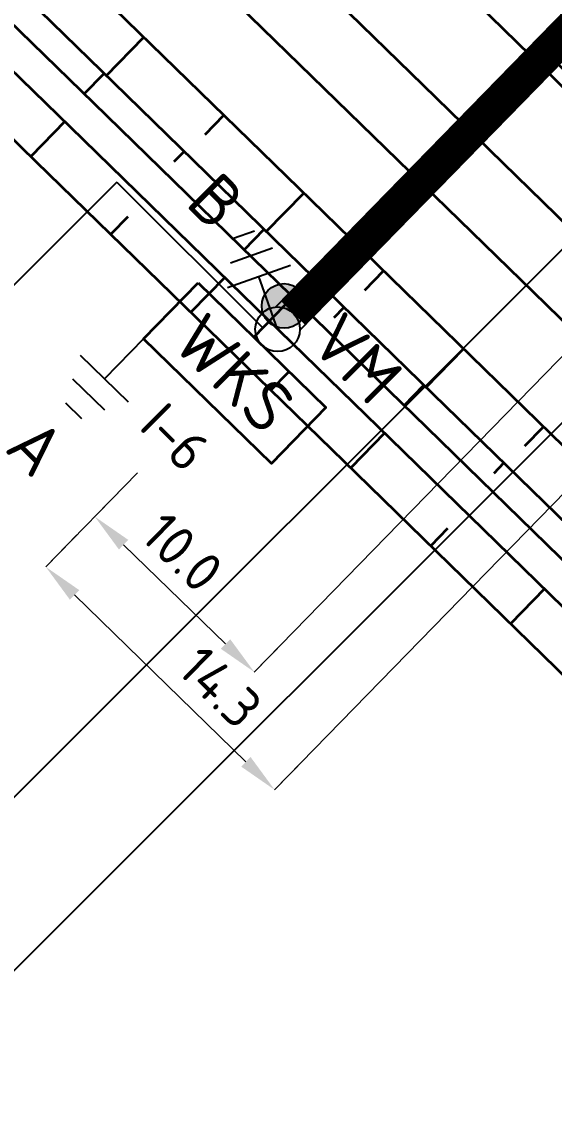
# Model space of a CAD drawing. Header units: metres. Extents: x 134219 to 139178, y 438661 to 444352.
# Drawn here: x 137721.94 to 137745.79, y 439924.39 to 439972.99 of the extents above; entities that cross this region are included whole.
import ezdxf
from ezdxf.enums import TextEntityAlignment as Align

# ---------------------------------------------------------------- set-up
doc = ezdxf.new("R2010")
doc.units = ezdxf.units.M
doc.linetypes.add('13strp', pattern=[4, 1, -3])
doc.layers.get('DEFPOINTS').update_dxf_attribs({"color": 193})
for name, color, linetype, lineweight in [('N-WE-KL-ET_AARDING-S', 7, 'Continuous', 25), ('N-WE-KL-ET_AARDING_AARDELECTRODE-T18', 10, 'Continuous', 18), ('N-WE-KL-ET_AARDING_AARDELECTRODE-T25', 7, 'Continuous', 25), ('N-WE-KL-ET_HULPSTUK_MOF-S', 10, 'Continuous', 25), ('N-WE-KL-ET_LS_OV_KABEL-G', 10, 'KL-LS-OV-N', 35), ('N-WE-KL-ET_LS_OV_KABEL-M', 7, 'Continuous', 18), ('N-WE-KL-ET_LS_OV_KAST-G', 10, 'Continuous', 35), ('N-WE-KL-MONITORING-T18', 1, 'Continuous', 25), ('N-WE-VW-BEWEGWIJZERING_DRAAGCONSTRUCTIE-PORTAAL-S', 10, 'Continuous', 25), ('N-WE-VW-BEWEGWIJZERING_DRAAGCONSTRUCTIE_PORTAAL_POER-S', 7, 'Continuous', 25), ('N-WE-VW-VS-T18', 10, 'Continuous', 18), ('N-WE-VW-VS-T25', 7, 'Continuous', 25), ('Utd-ondergr-nw', 8, '13strp', 35), ('X-XX-AL-AANPIJLING-S', 7, 'Continuous', 25)]:
    doc.layers.add(name, color=color, linetype=linetype, lineweight=lineweight)
doc.layers.add('N-WE-KL-MONITORING-T25', color=2, linetype='Continuous')
doc.styles.add('ISO18', font='NLCS-ISO.ttf')
doc.styles.add('ISO25', font='NLCS-ISO.ttf')
doc.styles.add('NLCS-ISO', font='NLCS-ISO.ttf')
doc.styles.add('NLCS_18', font='NLCS-ISO.ttf', dxfattribs={"height": 1.8})
doc.linetypes.add('KL-LS-OV-N', pattern='A,4,-1,[103,NLCS.SHX,S=0.75,R=0,X=0,Y=0],-1,4,-1.5,["0V",Standard,S=1,R=0,X=0,Y=-0.5],-3', length=14.5)
doc.dimstyles.new('NLCS_t18_pijl_Dimension_l3_h1', dxfattribs={"dimtxt": 1.8, "dimasz": 1.8, "dimexe": 2, "dimexo": 2, "dimgap": 0.7, "dimtad": 1, "dimdec": 1, "dimzin": 0, "dimdsep": 46, "dimtxsty": 'NLCS_18', "dimcen": 2.5, "dimdle": 2, "dimclrd": 256, "dimclre": 256, "dimclrt": 256, "dimadec": 1, "dimazin": 0, "dimtfac": 1, "dimtdec": 1, "dimtofl": 0, "dimtmove": 1, "dimatfit": 0, "dimfxl": 0, "dimtolj": 1, "dimtzin": 0, "dimlwd": 18, "dimlwe": 18, "dimarcsym": 0})

# ---------------------------------------------------------------- blocks, each defined once
blk = doc.blocks.new('SVW-BEWEGWIJZERING_DRAAGCONSTRUCTIE_PORTAAL_ANWB (A2 78.470 HRR)')
for points in [[(-0.075, 0.997), (28.563, 30.373)], [(0.999, -0.05), (29.637, 29.326)]]:
    blk.add_lwpolyline(points)
at = {"ltscale": 10}
blk.add_lwpolyline([(0.698, 0.716, 1.5, 1.5, 0), (28.863, 29.607, 0, 0, 0)], format="xyseb", dxfattribs=at)
blk = doc.blocks.new('SVW-VS_KAST_BERMKAST-SO')
blk.add_lwpolyline([(-4, -1), (4, -1), (4, -4.5), (-4, -4.5)], close=True)
at = {"layer": 'N-WE-VW-VS-T18', "style": 'NLCS-ISO', "flags": 1}
for tag, p in [('OMSCHRIJVING_LEGENDA', (0, -11.181)), ('CONSTRUCTIENUMMER', (0, -14.965)), ('LOCATIE', (0, -18.75)), ('BPS-CODERING', (0, -22.534)), ('NAAM_TB_POORTNUMMER_1', (0, -26.319)), ('CLID_POORTNUMMER_1', (0, -30.103)), ('IP-ADRES_POORTNUMMER_1', (0, -33.888)), ('NAAM_TB_POORTNUMMER_2', (0, -37.672)), ('CLID_POORTNUMMER_2', (0, -41.457)), ('IP-ADRES_POORTNUMMER_2', (0, -45.241)), ('NAAM_TB_POORTNUMMER_3', (0, -49.026)), ('CLID_POORTNUMMER_3', (0, -52.81)), ('IP-ADRES_POORTNUMMER_3', (0, -56.595)), ('NAAM_TB_POORTNUMMER_4', (0, -60.379)), ('CLID_POORTNUMMER_4', (0, -64.164)), ('IP-ADRES_POORTNUMMER_4', (0, -67.948)), ('NAAM_SWITCH', (0, -71.733)), ('IP-ADRES_SWITCH', (0, -75.517)), ('VOEDINGSPUNT', (0, -79.302)), ('POSITIE_X', (0, -86.871)), ('POSITIE_Y', (0, -90.655)), ('OVERIGE_OPMERKING(EN)_1', (0, -94.44)), ('OVERIGE_OPMERKING(EN)_2', (0, -98.224))]:
    blk.add_attdef(tag, p, '', height=1.8, dxfattribs=at)
at = {"layer": 'N-WE-VW-VS-T18', "style": 'NLCS-ISO'}
blk.add_attdef('GROEPSNUMMER', (0, -83.086), '', height=1.8, dxfattribs=at)
at = {"layer": 'N-WE-VW-VS-T25', "style": 'NLCS-ISO'}
blk.add_attdef('SOORT_KAST', text='', height=2.25, dxfattribs=at).set_placement((0, -2.75), align=Align.MIDDLE_CENTER)
blk = doc.blocks.new('SKL-ET_HULP_MOF_VERBINDINGSMOF-SO')
at = {"ltscale": 10}
h = blk.add_hatch(color=256, dxfattribs=at)
edge = h.paths.add_edge_path()
edge.add_arc((0, 0), 1, 0, 360)
blk.add_circle((0, 0), 1)
at = {"layer": 'N-WE-KL-MONITORING-T18', "style": 'ISO18', "flags": 1}
for tag, p in [('OMSCHRIJVING_LEGENDA', (0, -8.431)), ('LOCATIE', (0, -12.215)), ('MASTNUMMER', (0, -16)), ('VAN', (0, -19.784)), ('NAAR', (0, -23.569)), ('VOEDINGSPUNT', (0, -27.353)), ('GROEPSNUMMER', (0, -31.138)), ('OVERIGE_OPMERKING(EN)_1', (0, -34.922)), ('OVERIGE_OPMERKING(EN)_2', (0, -38.707))]:
    blk.add_attdef(tag, p, '', height=1.8, dxfattribs=at)
at = {"layer": 'N-WE-KL-MONITORING-T25', "style": 'ISO25'}
blk.add_attdef('SOORT_MOF', (0, 2.715), '', height=2.25, dxfattribs=at)
blk = doc.blocks.new('SKL-ET_AARDING_AARDELECTRODE-SO')
for points in [[(2.5, 1.5), (2.5, -1.5)], [(3.5, 1), (3.5, -1)], [(4.5, -0.5), (4.5, 0.5)], [(0, 0), (2.5, 0)]]:
    blk.add_lwpolyline(points)
at = {"layer": 'N-WE-KL-ET_AARDING_AARDELECTRODE-T18', "style": 'NLCS-ISO', "flags": 1}
for tag, p in [('OMSCHRIJVING_LEGENDA', (0, -8.635)), ('CONSTRUCTIENUMMER', (0, -12.42)), ('LOCATIE', (0, -16.204)), ('OVERIGE_OPMERKING(EN)_1', (0, -19.989)), ('OVERIGE_OPMERKING(EN)_2', (0, -23.773))]:
    blk.add_attdef(tag, p, '', height=1.8, dxfattribs=at)
at = {"layer": 'N-WE-KL-ET_AARDING_AARDELECTRODE-T25', "style": 'NLCS-ISO'}
blk.add_attdef('TYPE_SYMBOOL', (0, 4.405), '', height=2.25, dxfattribs=at)
blk = doc.blocks.new('SKL-ET_AARDING_AARDELEKTRODE-SO (1)')
for points in [[(2.5, 1.5), (2.5, -1.5)], [(3.5, 1), (3.5, -1)], [(4.5, -0.5), (4.5, 0.5)], [(0, 0), (2.5, 0)]]:
    blk.add_lwpolyline(points)
at = {"layer": 'N-WE-KL-ET_AARDING_AARDELECTRODE-T18', "style": 'NLCS-ISO', "flags": 1}
for tag, p in [('OMSCHRIJVING_LEGENDA', (0, -8.635)), ('CONSTRUCTIENUMMER', (0, -12.42)), ('LOCATIE', (0, -16.204)), ('OVERIGE_OPMERKING(EN)_1', (0, -19.989)), ('OVERIGE_OPMERKING(EN)_2', (0, -23.773))]:
    blk.add_attdef(tag, p, '', height=1.8, dxfattribs=at)
at = {"layer": 'N-WE-KL-ET_AARDING_AARDELECTRODE-T25', "style": 'NLCS-ISO'}
blk.add_attdef('TYPE_SYMBOOL', (0, 4.405), '', height=2.25, dxfattribs=at)
blk = doc.blocks.new('SVW-BEWEGWIJZERING_DRAAGCONSTRUCTIE_PORTAAL')
blk.add_circle((0, 0), 1)
at = {"layer": 'N-WE-KL-MONITORING-T18', "style": 'ISO18', "flags": 1}
for tag, p in [('OMSCHRIJVING_LEGENDA', (9, -7.431)), ('CONSTRUCTIENUMMER', (9, -11.215)), ('LOCATIE', (9, -15)), ('LENGTE_PORTAAL', (9, -18.784)), ('TYPE_PORTAAL', (9, -22.569)), ('BPS-CODERING', (9, -26.353)), ('OVERIGE_OPMERKING(EN)_1', (9, -30.138)), ('OVERIGE_OPMERKING(EN)_2', (9, -33.922))]:
    blk.add_attdef(tag, p, '', height=1.8, dxfattribs=at)
blk = doc.blocks.new('SVW-BEWEGWIJZERING_DRAAGCONSTRUCTIE_PORTAAL_POER-SO')
blk.add_circle((0, 0), 1)
at = {"layer": 'N-WE-KL-MONITORING-T18', "style": 'ISO18', "flags": 1}
for tag, p in [('OMSCHRIJVING_LEGENDA', (0, 28.559)), ('CONSTRUCTIENUMMER', (0, 24.775)), ('LOCATIE', (0, 20.99)), ('TYPE_POER', (0, 17.206)), ('POSITIE_POER', (0, 13.421)), ('OVERIGE_OPMERKING(EN)_1', (0, 9.637)), ('OVERIGE_OPMERKING(EN)_2', (0, 5.852))]:
    blk.add_attdef(tag, p, '', height=1.8, dxfattribs=at)
blk = doc.blocks.new('*D363')
at = {"layer": 'DEFPOINTS', "color": 0, "transparency": 16777216}
for p in [(137725.212, 439950.813), (137732.354, 439943.851), (137732.354, 439943.851)]:
    blk.add_point(p, dxfattribs=at)
at = {"layer": 'N-WE-KL-ET_LS_OV_KABEL-M', "lineweight": 18, "transparency": 16777216}
for p, q in [((137725.212, 439950.813), (137726.608, 439952.245)), ((137732.354, 439943.851), (137733.75, 439945.283))]:
    blk.add_line(p, q, dxfattribs=at)
at = {"layer": 'N-WE-KL-ET_LS_OV_KABEL-M', "linetype": 'Continuous', "lineweight": 18, "transparency": 16777216}
blk.add_line((137726.501, 439949.557), (137731.065, 439945.107), dxfattribs=at)
at = {"layer": 'N-WE-KL-ET_LS_OV_KABEL-M', "transparency": 16777216}
for points in [[(137726.71, 439949.772), (137726.292, 439949.342), (137725.212, 439950.813)], [(137731.275, 439945.322), (137730.856, 439944.892), (137732.354, 439943.851)]]:
    blk.add_solid(points, dxfattribs=at)
at = {"layer": 'N-WE-KL-ET_LS_OV_KABEL-M', "transparency": 16777216, "insert": (137729.138, 439949.22), "char_height": 1.8, "attachment_point": 5, "rotation": 315.7285, "style": 'NLCS_18'}
blk.add_mtext('\\A1;10.0', dxfattribs=at)
blk = doc.blocks.new('*D364')
at = {"layer": 'DEFPOINTS', "color": 0, "transparency": 16777216}
for p in [(137723.018, 439948.562), (137733.266, 439938.571), (137733.266, 439938.571)]:
    blk.add_point(p, dxfattribs=at)
at = {"layer": 'N-WE-KL-ET_LS_OV_KABEL-M', "lineweight": 18, "transparency": 16777216}
for p, q in [((137723.018, 439948.562), (137724.414, 439949.994)), ((137733.266, 439938.571), (137734.662, 439940.003))]:
    blk.add_line(p, q, dxfattribs=at)
at = {"layer": 'N-WE-KL-ET_LS_OV_KABEL-M', "linetype": 'Continuous', "lineweight": 18, "transparency": 16777216}
blk.add_line((137724.307, 439947.306), (137731.977, 439939.828), dxfattribs=at)
at = {"layer": 'N-WE-KL-ET_LS_OV_KABEL-M', "transparency": 16777216}
for points in [[(137724.516, 439947.521), (137724.097, 439947.091), (137723.018, 439948.562)], [(137732.187, 439940.043), (137731.768, 439939.613), (137733.266, 439938.571)]]:
    blk.add_solid(points, dxfattribs=at)
at = {"layer": 'N-WE-KL-ET_LS_OV_KABEL-M', "transparency": 16777216, "insert": (137730.838, 439943.172), "char_height": 1.8, "attachment_point": 5, "rotation": 315.7285, "style": 'NLCS_18'}
blk.add_mtext('\\A1;14.3', dxfattribs=at)

msp = doc.modelspace()

# ---------------------------------------------------------------- linework, layer by layer
at = {"layer": 'N-WE-KL-ET_LS_OV_KABEL-G', "elevation": 0.096, "flags": 128}
msp.add_lwpolyline([(137752.655, 439964.675), (137752.376, 439964.413), (137745.432, 439971.644), (137733.689, 439960.255), (137732.328, 439958.858)], dxfattribs=at)
at = {"layer": 'N-WE-KL-ET_LS_OV_KABEL-M'}
for points in [[(137751.288, 439963.273), (137732.354, 439943.851)], [(137754.622, 439960.477), (137733.266, 439938.571)], [(137727.129, 439952.78), (137723.018, 439948.562)]]:
    msp.add_lwpolyline(points, dxfattribs=at)
at = {"layer": 'Utd-ondergr-nw', "linetype": 'Continuous', "flags": 128}
for points in [[(137627.46, 440069.693), (137634.622, 440062.714), (137641.783, 440055.734), (137648.945, 440048.755), (137656.106, 440041.775), (137663.268, 440034.796), (137670.429, 440027.816), (137677.591, 440020.837), (137678.163, 440020.278), (137684.752, 440013.857), (137691.913, 440006.878), (137699.075, 439999.898), (137706.236, 439992.919), (137713.398, 439985.939), (137720.559, 439978.96), (137727.721, 439971.98), (137734.882, 439965.001), (137742.044, 439958.021), (137749.205, 439951.042), (137756.367, 439944.062), (137763.528, 439937.083), (137770.69, 439930.103)], [(137625.785, 440067.974), (137632.947, 440060.995), (137640.108, 440054.015), (137647.27, 440047.036), (137654.431, 440040.056), (137661.592, 440033.077), (137668.754, 440026.097), (137675.915, 440019.118), (137676.488, 440018.56), (137683.077, 440012.138), (137690.238, 440005.159), (137697.4, 439998.18), (137704.561, 439991.2), (137711.723, 439984.221), (137718.884, 439977.241), (137726.046, 439970.262), (137733.207, 439963.282), (137740.369, 439956.303), (137747.53, 439949.323), (137754.692, 439942.344), (137761.853, 439935.364), (137769.015, 439928.385)], [(137639.647, 440067.87), (137646.808, 440060.891), (137653.97, 440053.911), (137661.131, 440046.932), (137668.293, 440039.952), (137675.454, 440032.973), (137682.616, 440025.993), (137683.189, 440025.435), (137689.777, 440019.014), (137696.939, 440012.034), (137704.1, 440005.055), (137711.262, 439998.075), (137718.423, 439991.096), (137725.585, 439984.116), (137732.746, 439977.137), (137739.908, 439970.157), (137747.069, 439963.178), (137754.231, 439956.198), (137761.392, 439949.219), (137768.554, 439942.239), (137775.715, 439935.26)], [(137624.895, 440067.061), (137632.057, 440060.082), (137639.218, 440053.102), (137646.38, 440046.123), (137653.541, 440039.143), (137660.703, 440032.164), (137667.864, 440025.184), (137675.026, 440018.205), (137675.599, 440017.647), (137682.187, 440011.225), (137689.349, 440004.246), (137696.51, 439997.266), (137703.672, 439990.287), (137710.833, 439983.307), (137717.994, 439976.328), (137725.156, 439969.349), (137732.317, 439962.369), (137739.479, 439955.39), (137746.64, 439948.41), (137753.802, 439941.431), (137760.963, 439934.451), (137768.125, 439927.472)], [(137623.848, 440065.987), (137631.01, 440059.008), (137638.171, 440052.028), (137645.333, 440045.049), (137652.494, 440038.069), (137659.656, 440031.09), (137666.817, 440024.11), (137673.979, 440017.131), (137674.552, 440016.572), (137681.14, 440010.151), (137688.302, 440003.172), (137695.463, 439996.192), (137702.625, 439989.213), (137709.786, 439982.233), (137716.948, 439975.254), (137724.109, 439968.274), (137731.271, 439961.295), (137738.432, 439954.315), (137745.593, 439947.336), (137752.755, 439940.356), (137759.916, 439933.377), (137767.078, 439926.397)], [(137637.413, 440065.578), (137644.575, 440058.599), (137651.736, 440051.619), (137658.898, 440044.64), (137666.059, 440037.66), (137673.221, 440030.681), (137680.382, 440023.701), (137680.955, 440023.143), (137687.544, 440016.722), (137694.705, 440009.742), (137701.867, 440002.763), (137709.028, 439995.783), (137716.19, 439988.804), (137723.351, 439981.824), (137730.513, 439974.845), (137737.674, 439967.865), (137744.836, 439960.886), (137751.997, 439953.906), (137759.159, 439946.927), (137766.32, 439939.947), (137773.482, 439932.968)], [(137622.33, 440064.43), (137629.492, 440057.45), (137636.653, 440050.471), (137643.815, 440043.491), (137650.976, 440036.512), (137658.138, 440029.532), (137665.299, 440022.553), (137672.461, 440015.573), (137673.034, 440015.015), (137679.622, 440008.594), (137686.784, 440001.614), (137693.945, 439994.635), (137701.107, 439987.655), (137708.268, 439980.676), (137715.43, 439973.696), (137722.591, 439966.717), (137729.753, 439959.737), (137736.914, 439952.758), (137744.076, 439945.778), (137751.237, 439938.799), (137758.398, 439931.819), (137765.56, 439924.84)], [(137686.19, 440028.514), (137692.779, 440022.093), (137699.94, 440015.114), (137707.101, 440008.134), (137714.263, 440001.155), (137721.424, 439994.175), (137728.586, 439987.196), (137735.747, 439980.216), (137742.909, 439973.237), (137750.07, 439966.257), (137757.232, 439959.278), (137764.393, 439952.298), (137771.555, 439945.319), (137778.716, 439938.339), (137785.278, 439930.744), (137791.839, 439923.149), (137798.4, 439915.553), (137804.961, 439907.958), (137811.523, 439900.362), (137818.684, 439893.383), (137825.845, 439886.403)], [(137725.728, 439970.571), (137727.403, 439972.29)], [(137741.805, 439968.308), (137744.807, 439971.387)], [(137724.74, 439969.754), (137725.63, 439970.667)], [(137730.147, 439967.941), (137730.984, 439968.8)], [(137723.867, 439968.511), (137722.349, 439966.953)], [(137728.766, 439966.721), (137729.211, 439967.177)], [(137732.89, 439963.592), (137734.565, 439965.31)], [(137726.688, 439964.242), (137725.929, 439963.463)], [(137731.901, 439962.775), (137732.791, 439963.688)], [(137731.028, 439961.531), (137729.51, 439959.974)], [(137737.308, 439960.961), (137738.146, 439961.821)], [(137735.927, 439959.741), (137736.372, 439960.198)], [(137740.051, 439956.612), (137741.726, 439958.331)], [(137733.85, 439957.263), (137733.091, 439956.484)], [(137739.063, 439955.795), (137739.953, 439956.708)], [(137744.47, 439953.982), (137745.307, 439954.841)], [(137738.19, 439954.552), (137736.672, 439952.994)], [(137743.089, 439952.762), (137743.533, 439953.218)], [(137741.011, 439950.283), (137740.252, 439949.504)], [(137745.351, 439947.572), (137743.833, 439946.015)]]:
    msp.add_lwpolyline(points, dxfattribs=at)
at = {"layer": 'X-XX-AL-AANPIJLING-S'}
for p, q in [((137756.271, 439972.917), (137691.845, 439908.493)), ((137726.201, 439965.801), (137647.957, 439887.559)), ((137753.97, 439962.849), (137715.511, 439924.392))]:
    msp.add_line(p, q, dxfattribs=at)
msp.add_lwpolyline([(137726.201, 439965.801), (137732.731, 439959.271)], dxfattribs=at)

# ---------------------------------------------------------------- block references
at = {"layer": 'N-WE-KL-ET_AARDING-S'}
ref = msp.add_blockref('SKL-ET_AARDING_AARDELEKTRODE-SO (1)', (137733.398, 439959.211), dxfattribs=dict(at, xscale=-1, rotation=289.5127953759862))
ref.add_attrib('TYPE_SYMBOOL', 'B', (137729.214, 439964.799), dxfattribs={"layer": 'N-WE-KL-MONITORING-T25', "height": 2.25, "rotation": 314.9988, "style": 'ISO25'})
ref = msp.add_blockref('SKL-ET_AARDING_AARDELECTRODE-SO', (137727.393, 439958.781), dxfattribs=dict(at, rotation=225.7285199076))
ref.add_attrib('TYPE_SYMBOOL', 'A', (137721.107, 439953.812), dxfattribs={"layer": 'N-WE-KL-MONITORING-T25', "height": 2.25, "rotation": 314.9988, "style": 'ISO25'})
at = {"layer": 'N-WE-KL-ET_HULPSTUK_MOF-S'}
ref = msp.add_blockref('SKL-ET_HULP_MOF_VERBINDINGSMOF-SO', (137733.689, 439960.255, 0.096), dxfattribs=at)
ref.add_attrib('SOORT_MOF', 'VM', (137734.72, 439958.533, 0.096), dxfattribs={"layer": 'N-WE-KL-MONITORING-T25', "height": 2.25, "rotation": 314.9988, "style": 'ISO25'})
at = {"layer": 'N-WE-KL-ET_LS_OV_KAST-G'}
ref = msp.add_blockref('SVW-VS_KAST_BERMKAST-SO', (137733.398, 439959.211), dxfattribs=dict(at, rotation=315.7285199073921))
ref.add_attrib('SOORT_KAST', 'WKS', dxfattribs={"layer": 'N-WE-KL-MONITORING-T25', "height": 2.25, "rotation": 315.7285, "style": 'ISO25'}).set_placement((137731.479, 439957.241), align=Align.MIDDLE_CENTER)
ref.add_attrib('GROEPSNUMMER', 'I-6', (137727.124, 439954.79), dxfattribs={"layer": 'N-WE-KL-MONITORING-T18', "height": 1.8, "rotation": 314.9988, "style": 'ISO18'})
at = {"layer": 'N-WE-VW-BEWEGWIJZERING_DRAAGCONSTRUCTIE-PORTAAL-S'}
msp.add_blockref('SVW-BEWEGWIJZERING_DRAAGCONSTRUCTIE_PORTAAL_ANWB (A2 78.470 HRR)', (137733.398, 439959.211), dxfattribs=at)
at = {"layer": 'N-WE-VW-BEWEGWIJZERING_DRAAGCONSTRUCTIE_PORTAAL_POER-S'}
for name, rotation in [('SVW-BEWEGWIJZERING_DRAAGCONSTRUCTIE_PORTAAL', 49.00002592577235), ('SVW-BEWEGWIJZERING_DRAAGCONSTRUCTIE_PORTAAL_POER-SO', 107.0588396289041)]:
    msp.add_blockref(name, (137733.398, 439959.211), dxfattribs=dict(at, rotation=rotation))

# ---------------------------------------------------------------- dimensions: what is measured, and where the dimension line sits
at = {"layer": 'N-WE-KL-ET_LS_OV_KABEL-M'}
for base, p1, p2, picture, middle in [((137732.354, 439943.851), (137725.212, 439950.813), (137732.354, 439943.851), '*D363', (137728.022, 439948.074)), ((137733.266, 439938.571), (137723.018, 439948.562), (137733.266, 439938.571), '*D364', (137729.722, 439942.027))]:
    dim = msp.add_linear_dim(base=base, p1=p1, p2=p2, angle=315.7285, dimstyle='NLCS_t18_pijl_Dimension_l3_h1', dxfattribs=at)
    dim.commit()
    dim.dimension.update_dxf_attribs({"geometry": picture, "text_midpoint": middle, "dimtype": 161})

doc.saveas('drawing.dxf')
